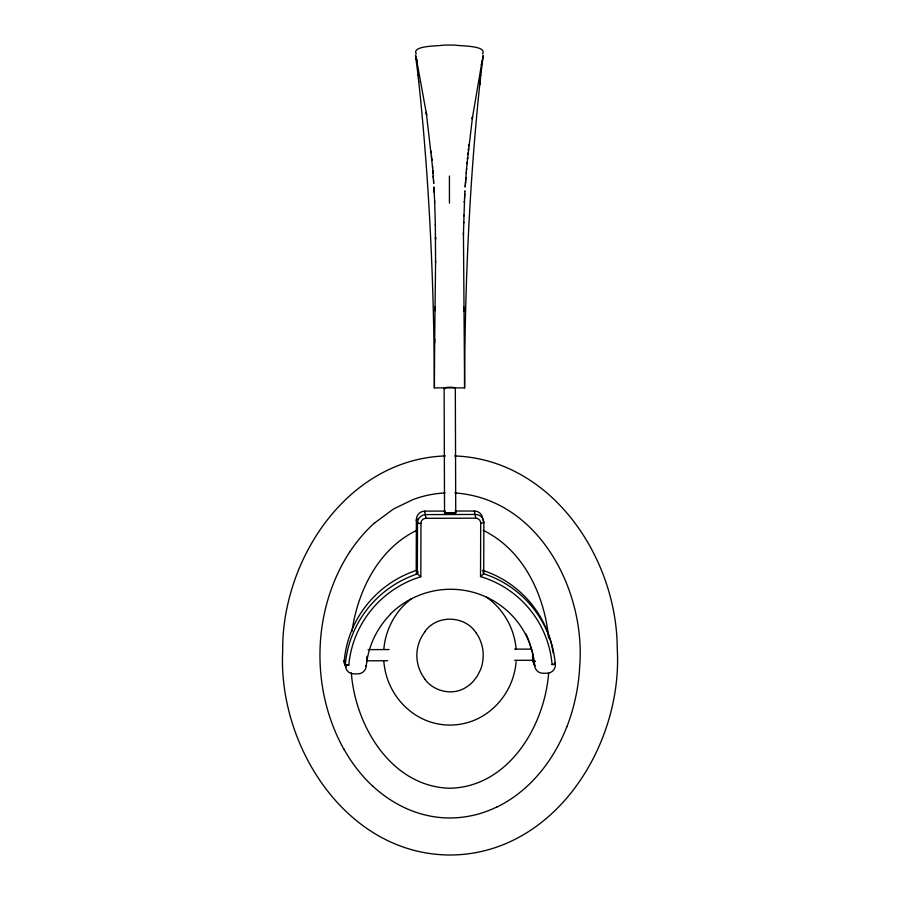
<?xml version="1.0" encoding="UTF-8"?>
<svg xmlns="http://www.w3.org/2000/svg" width="900" height="900" viewBox="0 0 900 900"><rect width="100%" height="100%" fill="white"/><g stroke="black" fill="none" stroke-linecap="round" stroke-linejoin="round"><path stroke-width="1.35" d="M418.027 519.019C413.876 518.738 418.129 525.004 420.964 523.271A4.984 4.939 -18.4 0 1 425.959 518.321L424.654 511.121L445.421 511.088M479.711 84.802C469.282 185.468 464.85 286.718 464.603 387.889L434.374 387.889L434.689 338.985M444.127 388.226L444.532 512.82L450.371 513.27L455.738 512.831L455.321 388.192M346.196 666.934A8.303 8.224 -18.4 0 1 344.059 660.679L345.488 664.988L348.795 665.246A102.105 101.149 -18.4 0 1 420.817 576.742L417.364 573.919L417.51 522.844A8.303 8.224 -18.4 0 1 425.824 514.597L475.594 514.451A8.303 8.224 -18.4 0 1 483.863 522.664L480.69 523.102A4.984 4.939 -18.4 0 0 475.729 518.175L474.446 511.009A8.303 8.224 -18.4 0 1 482.715 519.221L483.863 522.664L483.716 573.784L482.951 571.421M348.795 665.246L345.341 664.549A105.424 104.434 -18.4 0 1 417.364 573.919L416.216 570.465L416.363 519.401A8.303 8.224 -18.4 0 1 424.676 511.155L424.564 512.033M420.817 576.742L420.964 523.271M435.589 262.721L435.341 224.123M554.884 662.783L555.379 664.29L552.071 664.582A102.105 101.149 -18.4 0 0 480.532 576.562L480.69 523.102M366.941 656.415L366.75 660.791L387.664 660.758M435.6 260.854L434.644 342.945M464.603 387.889L463.444 232.875M463.421 234.743L464.569 198.326M455.738 512.831L455.738 512.786A5.614 0.731 0.2 0 0 454.961 512.449M463.849 215.977L463.871 215.111M474.334 511.897L474.401 511.02L455.096 511.065M464.546 198.754L464.659 196.627M464.636 197.044L464.704 195.773M464.681 196.2L464.918 191.981M464.771 194.501L464.805 194.085M464.94 191.554L464.996 190.721M465.221 186.975L465.3 185.737L465.255 186.559M465.39 184.5L465.277 186.143M465.356 184.905L465.469 183.263M465.502 182.846L465.559 182.036L465.446 183.667M465.615 181.215L466.616 168.435M465.637 180.81L465.525 182.441M465.671 180.405L465.728 179.595M466.223 173.16L466.29 172.361M466.481 169.987L467.168 162.248M467.021 163.732L472.556 116.595L472.23 118.856L482.096 61.065M548.651 672.784C544.77 725.839 508.624 786.893 449.989 788.242C391.365 786.893 355.219 725.839 351.326 672.784M480.082 81.349L479.678 85.073L480.454 78.064M480.06 81.608L480.803 74.981M480.769 75.251L481.129 72.169M481.095 72.439L483.277 55.406L481.376 64.721L481.725 62.944M352.024 631.238C357.75 590.783 378.551 548.719 416.79 530.325M532.53 655.841C533.194 666.506 533.048 650.317 531.472 649.541M566.899 726.548C553.86 760.286 529.886 791.044 496.879 807.041M532.789 660.262L514.654 660.33M349.808 551.812C312.019 609.817 310.207 688.77 343.8 749.081M424.699 631.811C436.714 614.273 465.277 615.251 476.348 633.274M374.58 522.99L393.593 508.928L413.291 499.455A106.312 106.312 0 0 1 443.599 493.031L444.319 493.009A103.837 103.837 0 0 1 445.05 492.964M482.524 53.944C487.586 45.416 459.844 46.136 455.67 45.169A168.66 168.66 0 0 0 443.126 45.169C438.952 46.136 411.199 45.416 416.272 53.944M411.435 598.793C399.037 607.894 390.251 621.484 386.134 636.244A72.889 72.889 0 0 0 383.85 649.148M480.532 576.562L483.716 573.75A105.424 104.434 -18.4 0 1 555.233 663.863L552.071 664.582M535.084 661.387L533.419 661.905A84.881 84.094 -18.4 0 0 532.676 655.886M555.379 664.29A8.303 8.224 -18.4 0 1 547.099 673.245L542.947 673.256A8.303 8.224 -18.4 0 1 534.701 665.809L533.273 661.511L535.477 661.298M345.308 660.87L344.228 661.039A105.424 104.434 -18.4 0 1 416.216 570.465M445.466 455.94C347.625 459.079 281.722 559.496 282.679 650.97C277.819 747.09 347.535 855.607 451.316 855C554.985 853.706 623.104 744.502 617.231 648.472C617.051 557.842 551.486 459.259 454.646 455.951M455.738 512.786L444.577 512.854A5.614 0.731 0.2 0 1 445.072 512.471M425.959 518.321L475.729 518.175M368.089 649.62L389.025 649.553M514.62 649.125L531.382 649.136M416.239 570.431L417.994 571.455M454.86 492.964C538.414 498.611 585.776 590.085 579.701 666.281A195.03 195.03 0 0 1 566.966 726.57M483.188 530.325C523.474 549.866 544.579 595.192 548.651 638.044M486.338 597.105C499.77 606.375 509.535 620.539 513.844 636.244A72.889 72.889 0 0 1 516.139 649.148M372.78 786.116C384.086 796.567 397.215 805.106 411.593 810.686A106.751 106.751 0 0 0 444.701 817.864L450.146 817.976A107.224 107.224 0 0 0 496.834 806.962M424.699 679.016C433.912 691.729 452.97 696.049 466.279 687.161A33.907 33.907 0 0 0 472.928 681.75L477.349 676.046L480.577 669.577A39.139 39.139 0 0 0 483.041 659.025L483.199 655.414A38.723 38.723 0 0 0 476.392 633.24M365.839 665.404L366.165 666.371A8.303 8.224 -18.4 0 1 357.885 673.864L353.734 673.886A8.303 8.224 -18.4 0 1 345.488 664.988M415.553 55.249L417.094 62.134L416.284 58.432L416.7 60.345M416.632 60.053L426.634 114.885L426.24 112.286L432.506 166.646M415.519 55.406L417.713 72.439M417.679 72.169L418.039 75.263M418.005 74.981L418.387 78.345M418.354 78.075L418.759 81.608M418.725 81.349C429.401 181.89 434.104 285.907 434.374 387.889M431.539 155.689L431.685 157.23M432.439 165.825L432.641 168.244M432.574 167.422L433.249 176.4M433.226 175.972L433.305 177.221M433.282 176.805L433.361 178.054M433.339 177.638L433.474 179.73M433.451 179.303L433.62 181.834M433.564 180.979L433.721 183.521L433.665 182.666M433.924 186.941L434.002 188.235M433.98 187.796L434.093 189.968M434.025 188.662L434.137 190.834M434.115 190.395L434.183 191.7M434.16 191.261L434.239 192.578M434.216 192.139L434.621 200.947M434.61 200.509L434.7 202.714M434.678 202.275L435.364 225.023M449.426 176.062L449.438 203.13M516.139 661.669A72.889 72.889 0 0 1 513.844 674.584C507.904 696.803 490.466 715.804 468.27 722.385A63.495 63.495 0 0 1 431.719 722.396C409.511 715.793 392.074 696.803 386.134 674.584A72.889 72.889 0 0 1 383.85 661.669M424.834 678.915A38.587 38.587 0 0 1 424.834 631.913M349.841 551.835A149.22 149.22 0 0 1 374.524 522.934M372.713 786.195A151.695 151.695 0 0 1 343.901 749.025M366.255 666.383A85.354 84.555 -18.4 0 1 390.589 614.205M482.569 570.274A105.424 104.434 -18.4 0 1 553.23 653.119M525.803 633.589A84.881 84.094 -18.4 0 1 531.484 649.856M390.442 614.059A84.881 84.094 -18.4 0 1 479.43 594.259A84.881 84.094 -18.4 0 1 534.712 665.809M534.87 665.651A8.303 8.224 -18.4 0 1 533.273 661.511M415.946 573.559A102.105 101.149 -18.4 0 1 418.241 572.794M444.904 388.744A5.603 0.968 -0.6 0 1 449.123 387.259A5.603 0.968 -0.6 0 1 455.04 388.463M435.127 306.619L435.071 310.613L435.127 306.619M463.669 222.131L463.646 223.02L463.669 222.143M464.423 201.33L464.389 202.185L464.423 201.33M465.851 177.975L465.795 178.774L465.851 177.986M467.595 157.68L467.46 159.143L467.606 157.646M468.045 153.203L467.899 154.631L468.056 153.157M468.517 148.792L468.36 150.244L468.517 148.748M468.99 144.461L468.832 145.879L469.001 144.416M431.257 152.708L431.1 151.155L431.246 152.674M431.978 160.357L431.831 158.749L431.966 160.324M432.889 171.472L432.832 170.64L432.889 171.461M433.012 173.104L432.956 172.271L433.012 173.093M463.882 311.175L463.804 307.147L463.871 311.254M435.555 239.265L435.532 237.352L435.555 239.265"/></g></svg>
